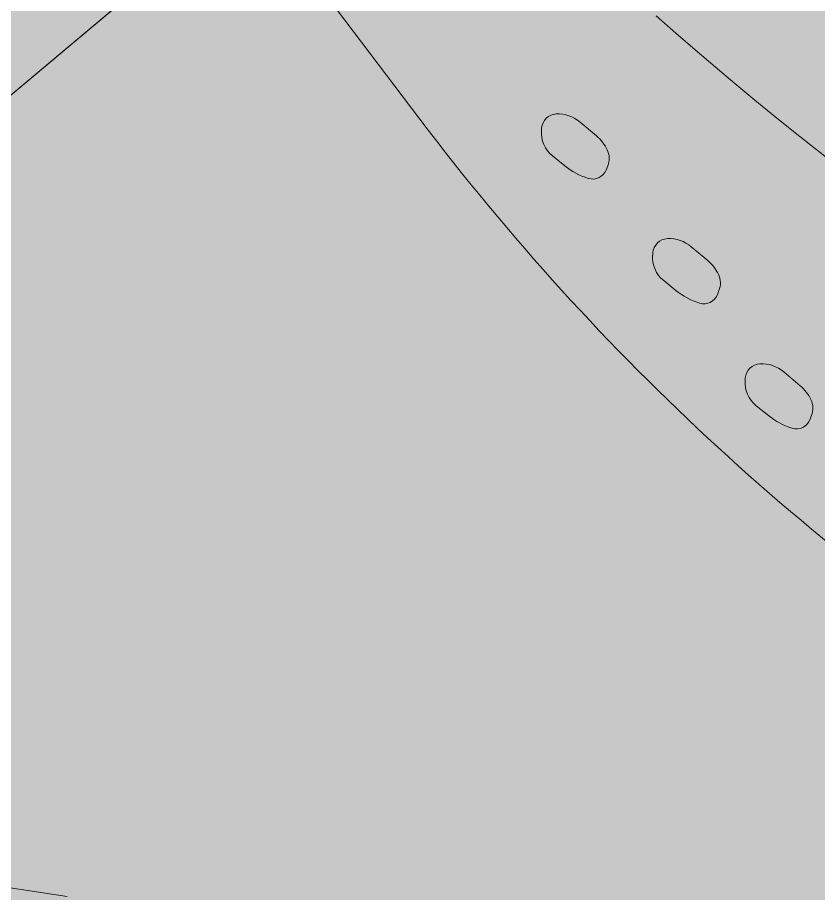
# Model space of a CAD drawing. Header units: metres. Extents: x 68582 to 69192, y 19191 to 19633.
# Drawn here: x 68836.67 to 68842, y 19416.93 to 19422.76 of the extents above; entities that cross this region are included whole.
import ezdxf

# ---------------------------------------------------------------- set-up
doc = ezdxf.new("R2010")
doc.units = ezdxf.units.M
doc.layers.get('0').update_dxf_attribs({"lineweight": 15})
doc.layers.add('None', color=7, linetype='Continuous', lineweight=5)

msp = doc.modelspace()

# ---------------------------------------------------------------- hatches: boundary and pattern name
at = {"true_color": 0xd1f0d1, "transparency": 33554687}
msp.add_hatch(color=254, dxfattribs=at).paths.add_polyline_path([(68588.1224, 19191.4432), (69192.2959, 19191.4432), (69192.2959, 19628.2315), (68588.1224, 19628.2315)], flags=0)
at = {"true_color": 0xffffff, "transparency": 33554687}
for points in [[(68808.5692, 19421.4803), (68810.9692, 19421.3342), (68817.46, 19423.44), (68821.08, 19426.27), (68819.7001, 19431.4), (68816.1001, 19439.6), (68820.6968, 19440.0863), (68821.08, 19439.9817), (68821.624, 19440.2028), (68821.9209, 19440.6597), (68823.5185, 19444.5015), (68825, 19444.6184), (68828.4417, 19443.0913), (68830.4536, 19442.1685), (68827.9924, 19439.7912), (68827.3262, 19437.4717), (68827.8984, 19434.1035), (68828.0066, 19433.8687), (68828.7152, 19433.5297), (68829.1063, 19433.4837), (68834.3299, 19439.2754), (68837.0912, 19440.5896), (68840.8082, 19441.7176), (68841.8001, 19439), (68839.7001, 19438.1), (68835.6001, 19434.8), (68834.7001, 19432.8), (68835.1001, 19431), (68840.4961, 19425.4903), (68838.2194, 19423.58), (68835.1359, 19420.9914), (68832.9172, 19423.1828), (68831.316, 19424.433), (68830.6009, 19424.4941), (68827.7023, 19423.4787), (68826.712, 19422.8887), (68825.3079, 19422.4231), (68824.0139, 19421.8849), (68823.6639, 19421.3585), (68822.1408, 19420.4236), (68820.7106, 19419.9155), (68819.8172, 19419.3841), (68819.4639, 19419.0023), (68819.5693, 19416.8693), (68820.6465, 19414.9535), (68821.2158, 19414.4381), (68820.6803, 19412.6899), (68816.4449, 19413.0913), (68814.3935, 19413.2858), (68814.3935, 19414.4381), (68814.8349, 19414.4), (68816.1309, 19414.6989), (68817.3357, 19415.4201), (68817.3429, 19415.6886), (68816.5022, 19416.5683), (68816.1734, 19416.8581), (68815.8551, 19416.8581), (68815.1929, 19416.4861), (68814.2373, 19415.9344), (68813.5808, 19415.5554), (68813.4168, 19415.3094)], [(68825.3556, 19422.439), (68826.712, 19422.8887), (68826.6127, 19422.697), (68826.6, 19422.0886), (68826.186, 19420.869), (68824.9495, 19418.7106), (68824.8734, 19418.5223), (68824.9759, 19418.3449), (68825.2591, 19418.1814), (68825.5618, 19418.1172), (68831.8741, 19418.7867), (68832.5768, 19419.0021), (68834.2528, 19419.9671), (68835.0722, 19420.7984), (68835.1359, 19420.9914), (68840.4961, 19425.4903), (68844.6001, 19421.3), (68850.3218, 19419.6618), (68850.3064, 19419.3596), (68850.3994, 19419.0735), (68849.644, 19418.7477), (68849.2219, 19418.519), (68848.983, 19418.1172), (68849.2046, 19417.4193), (68849.6487, 19416.5014), (68849.6137, 19415.1127), (68849.5912, 19414.1934), (68847.3415, 19414.5712), (68845.8069, 19414.8685), (68845.6312, 19414.8367), (68845.3206, 19414.5563), (68845.2185, 19414.2132), (68845.372, 19413.8898), (68846.211, 19413.1227), (68846.211, 19410.8), (68820.6803, 19412.6899), (68821.2158, 19414.4381), (68822.5757, 19414.4), (68823.7717, 19414.4), (68832.9528, 19413.8649), (68833.1476, 19413.9289), (68834.8935, 19416.2662), (68835.6584, 19417.801), (68835.7721, 19418.2335), (68835.7523, 19419.9657), (68835.7721, 19420.1158), (68835.5053, 19420.1641), (68835.2347, 19419.9885), (68834.6009, 19419.6367), (68832.5841, 19418.5455), (68825.775, 19417.7036), (68824.9033, 19417.5901), (68823.9266, 19417.8291), (68824.3196, 19418.8339), (68825.6634, 19421.2711), (68825.8214, 19422.0829), (68825.7972, 19422.2603), (68825.6774, 19422.3935), (68825.3079, 19422.4231)]]:
    msp.add_hatch(color=7, dxfattribs=at).paths.add_polyline_path(points, flags=0)

# ---------------------------------------------------------------- linework, layer by layer
at = {"color": 7, "true_color": 0xffffff, "transparency": 33554687}
for points in [[(68834.7001, 19432.8), (68835.1001, 19431), (68840.4961, 19425.4903), (68838.2194, 19423.58), (68835.1359, 19420.9914), (68832.9172, 19423.1828), (68831.316, 19424.433), (68830.6009, 19424.4941), (68827.7023, 19423.4787), (68826.712, 19422.8887)], [(68825.5618, 19418.1172), (68831.8741, 19418.7867), (68832.5768, 19419.0021), (68834.2528, 19419.9671), (68835.0722, 19420.7984), (68835.1359, 19420.9914), (68840.4961, 19425.4903), (68844.6001, 19421.3), (68850.3218, 19419.6618)]]:
    msp.add_lwpolyline(points, dxfattribs=at)
at = {"layer": 'None', "color": 7, "linetype": 'Continuous', "lineweight": 0, "transparency": 33554582}
msp.add_line((68838.2194, 19423.58), (68839.3505, 19422.0825), dxfattribs=at)
at = {"layer": 'None', "color": 7, "linetype": 'Continuous', "lineweight": 0, "transparency": 33554687}
for p, q in [((68840.1607, 19422.0231), (68840.1596, 19422.0085)), ((68840.526, 19421.9709), (68840.4166, 19422.0636)), ((68840.233, 19421.8381), (68840.3145, 19421.7722)), ((68840.5901, 19421.7444), (68840.6009, 19421.7718)), ((68840.4711, 19421.6888), (68840.473, 19421.6882)), ((68841.266, 19421.1409), (68841.1566, 19421.2336)), ((68840.9007, 19421.1931), (68840.8996, 19421.1785)), ((68840.973, 19421.0081), (68841.0545, 19420.9422)), ((68841.3301, 19420.9144), (68841.3409, 19420.9418)), ((68841.2111, 19420.8588), (68841.213, 19420.8582)), ((68841.8815, 19420.3082), (68841.772, 19420.4009)), ((68841.5161, 19420.3604), (68841.515, 19420.3457)), ((68841.5884, 19420.1753), (68841.6699, 19420.1094)), ((68841.9455, 19420.0817), (68841.9563, 19420.109)), ((68841.8266, 19420.026), (68841.8285, 19420.0255))]:
    msp.add_line(p, q, dxfattribs=at)
at = {"layer": 'None', "color": 7, "linetype": 'Continuous', "lineweight": 5, "transparency": 33554687}
for points in [[(68842.1181, 19421.7785), (68841.9824, 19421.8852), (68841.8477, 19421.9925), (68841.7133, 19422.101), (68841.5797, 19422.2103), (68841.4468, 19422.3206), (68841.3149, 19422.4314), (68841.1834, 19422.5433), (68841.0527, 19422.6561), (68840.9226, 19422.7697)], [(68837.0035, 19416.9081), (68836.6978, 19416.9555), (68836.3907, 19417.0018)]]:
    msp.add_lwpolyline(points, dxfattribs=at)
at = {"layer": 'None', "color": 7, "linetype": 'Continuous', "lineweight": 0, "transparency": 33554582}
msp.add_arc((68852.4073, 19431.9445), 16.3627, 217.06445, 237.74644, dxfattribs=at)
at = {"layer": 'None', "color": 7, "linetype": 'Continuous', "lineweight": 0, "transparency": 33554687}
for centre, radius, start, end in [((68840.2628, 19422.0152), 0.1024, 92.82024, 175.56133), ((68840.269, 19421.8893), 0.2284, 49.74415, 92.82024), ((68840.3582, 19421.9931), 0.1993, 175.56133, 231.05124), ((68840.3455, 19421.7578), 0.2793, 25.88514, 49.74415), ((68840.4761, 19421.8211), 0.1342, 338.42234, 25.88514), ((68840.609, 19422.1366), 0.4686, 231.05124, 252.88736), ((68840.5011, 19421.7796), 0.0956, 252.88736, 338.42234), ((68841.0028, 19421.1852), 0.1024, 92.82024, 175.56133), ((68841.009, 19421.0593), 0.2284, 49.74415, 92.82024), ((68841.0982, 19421.1631), 0.1993, 175.56133, 231.05124), ((68841.0855, 19420.9278), 0.2793, 25.88514, 49.74415), ((68841.2161, 19420.9911), 0.1342, 338.42234, 25.88514), ((68841.349, 19421.3066), 0.4686, 231.05124, 252.88736), ((68841.2411, 19420.9496), 0.0956, 252.88736, 338.42234), ((68841.6182, 19420.3524), 0.1024, 92.82024, 175.56133), ((68841.6244, 19420.2265), 0.2284, 49.74415, 92.82024), ((68841.7137, 19420.3303), 0.1993, 175.56133, 231.05124), ((68841.701, 19420.0951), 0.2793, 25.88514, 49.74415), ((68841.8315, 19420.1584), 0.1342, 338.42234, 25.88514), ((68841.9645, 19420.4739), 0.4686, 231.05124, 252.88736), ((68841.8566, 19420.1168), 0.0956, 252.88736, 338.42234)]:
    msp.add_arc(centre, radius, start, end, dxfattribs=at)

doc.saveas('drawing.dxf')
